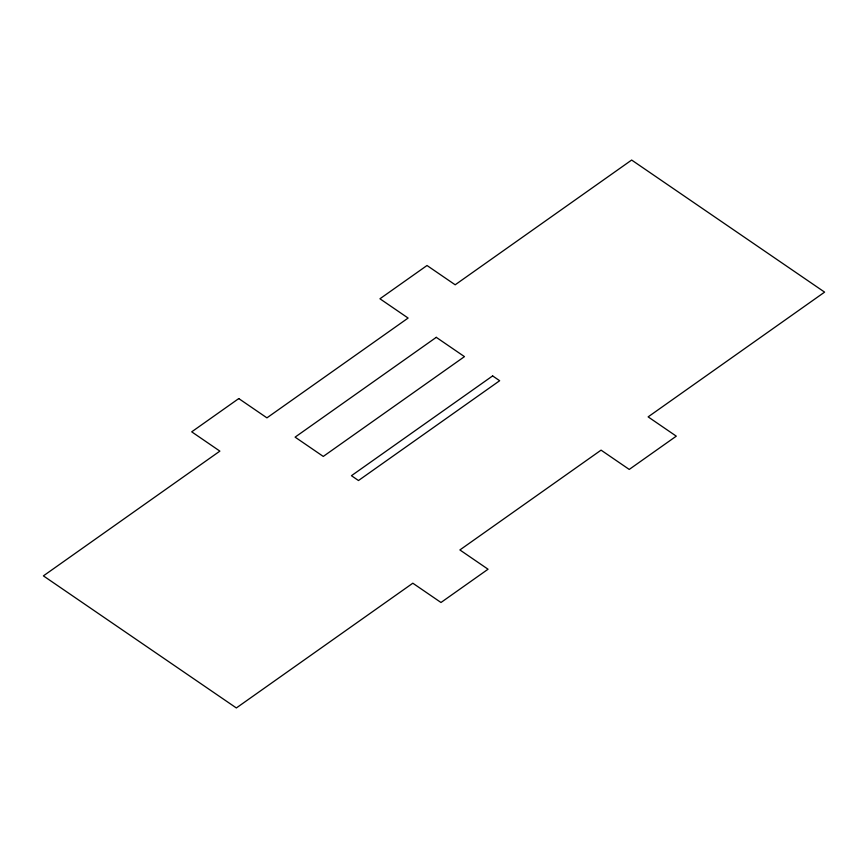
<?xml version="1.0" encoding="UTF-8"?>
<svg xmlns="http://www.w3.org/2000/svg" width="868" height="868" viewBox="0 0 868 868"><rect width="100%" height="100%" fill="white"/><g stroke="black" fill="none" stroke-linecap="round" stroke-linejoin="round"><path stroke-width="1.3" d="M238.765 398.575L191.709 431.841L219.875 451.121L43.4 575.875L236.346 707.952L412.821 583.209L440.987 602.49L488.055 569.224L459.888 549.943L601.068 450.145L629.235 469.425L676.291 436.159L648.125 416.879L824.6 292.125L631.654 160.048L455.179 284.791L427.013 265.51L379.945 298.776L408.112 318.057L266.932 417.855L238.765 398.575M436.279 337.337L295.098 437.136L323.276 456.427L464.456 356.629L436.279 337.337M492.623 375.909L351.442 475.707L358.484 480.525L499.664 380.726L492.623 375.909"/></g></svg>
